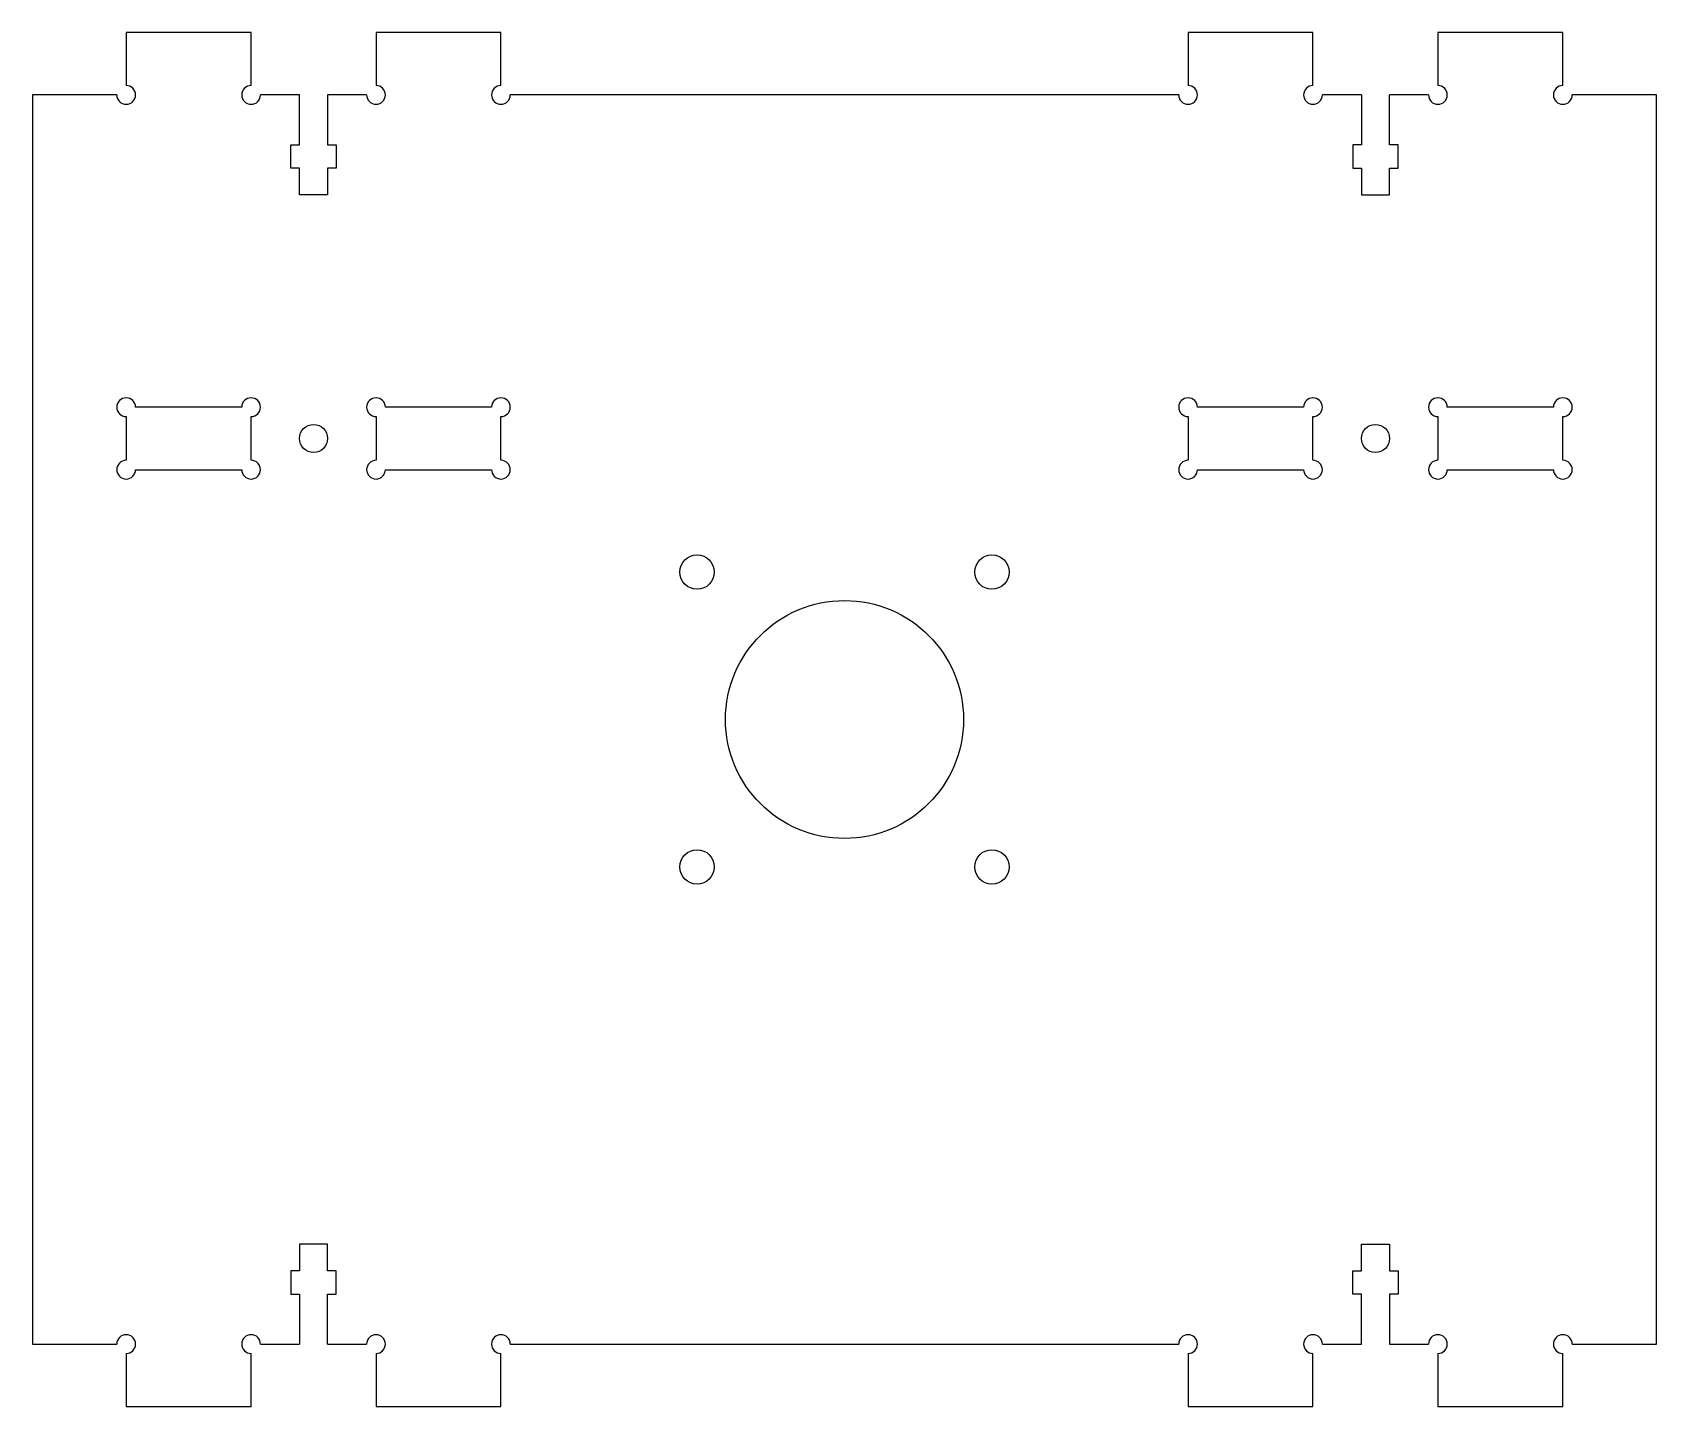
# Model space of a CAD drawing. Extents: x -130 to 130, y -110 to 110.
import ezdxf

# ---------------------------------------------------------------- set-up
doc = ezdxf.new("R2010")
doc.units = 0
doc.layers.get('0').update_dxf_attribs({"linetype": 'CONTINUOUS'})

msp = doc.modelspace()

# ---------------------------------------------------------------- linework, layer by layer
at = {"color": 7, "linetype": 'CONTINUOUS'}
for p, q in [((-95, 110), (-115, 110)), ((-115, 110), (-115, 101.5)), ((-95, 101.5), (-95, 110)), ((-55, 110), (-75, 110)), ((-75, 110), (-75, 101.5)), ((-55, 101.5), (-55, 110)), ((75, 110), (55, 110)), ((55, 110), (55, 101.5)), ((75, 101.5), (75, 110)), ((115, 110), (95, 110)), ((95, 110), (95, 101.5)), ((115, 101.5), (115, 110)), ((-116.5, 100), (-130, 100)), ((-130, 100), (-130, -100)), ((-87.25, 100), (-93.5, 100)), ((-87.25, 92), (-87.25, 100)), ((-82.75, 100), (-82.75, 92)), ((-76.5, 100), (-82.75, 100)), ((53.5, 100), (-53.5, 100)), ((82.75, 100), (76.5, 100)), ((82.75, 100), (82.75, 92)), ((93.5, 100), (87.25, 100)), ((87.25, 92), (87.25, 100)), ((130, 100), (116.5, 100)), ((130, -100), (130, 100)), ((-88.625, 88.3), (-88.625, 92)), ((-88.625, 92), (-87.25, 92)), ((-82.75, 92), (-81.375, 92)), ((-81.375, 92), (-81.375, 88.3)), ((81.375, 92), (81.375, 88.3)), ((82.75, 92), (81.375, 92)), ((88.625, 92), (87.25, 92)), ((88.625, 88.3), (88.625, 92)), ((-87.25, 88.3), (-88.625, 88.3)), ((-87.25, 84), (-87.25, 88.3)), ((-81.375, 88.3), (-82.75, 88.3)), ((-82.75, 88.3), (-82.75, 84)), ((81.375, 88.3), (82.75, 88.3)), ((82.75, 88.3), (82.75, 84)), ((87.25, 88.3), (88.625, 88.3)), ((87.25, 84), (87.25, 88.3)), ((-82.75, 84), (-87.25, 84)), ((82.75, 84), (87.25, 84)), ((-96.5, 50), (-113.5, 50)), ((-56.5, 50), (-73.5, 50)), ((73.5, 50), (56.5, 50)), ((113.5, 50), (96.5, 50)), ((-115, 48.5), (-115, 41.5)), ((-95, 41.5), (-95, 48.5)), ((-75, 48.5), (-75, 41.5)), ((-55, 41.5), (-55, 48.5)), ((55, 48.5), (55, 41.5)), ((75, 41.5), (75, 48.5)), ((95, 48.5), (95, 41.5)), ((115, 41.5), (115, 48.5)), ((-113.5, 40), (-96.5, 40)), ((-73.5, 40), (-56.5, 40)), ((56.5, 40), (73.5, 40)), ((96.5, 40), (113.5, 40)), ((-87.25, -84), (-87.25, -88.3)), ((-82.75, -84), (-87.25, -84)), ((-82.75, -88.3), (-82.75, -84)), ((82.75, -88.3), (82.75, -84)), ((82.75, -84), (87.25, -84)), ((87.25, -84), (87.25, -88.3)), ((-88.625, -88.3), (-88.625, -92)), ((-87.25, -88.3), (-88.625, -88.3)), ((-81.375, -88.3), (-82.75, -88.3)), ((-81.375, -92), (-81.375, -88.3)), ((81.375, -92), (81.375, -88.3)), ((81.375, -88.3), (82.75, -88.3)), ((87.25, -88.3), (88.625, -88.3)), ((88.625, -88.3), (88.625, -92)), ((-88.625, -92), (-87.25, -92)), ((-87.25, -92), (-87.25, -100)), ((-82.75, -92), (-81.375, -92)), ((-82.75, -100), (-82.75, -92)), ((82.75, -92), (81.375, -92)), ((82.75, -100), (82.75, -92)), ((88.625, -92), (87.25, -92)), ((87.25, -92), (87.25, -100)), ((-130, -100), (-116.5, -100)), ((-93.5, -100), (-87.25, -100)), ((-82.75, -100), (-76.5, -100)), ((-53.5, -100), (53.5, -100)), ((76.5, -100), (82.75, -100)), ((87.25, -100), (93.5, -100)), ((116.5, -100), (130, -100)), ((-115, -101.5), (-115, -110)), ((-95, -110), (-95, -101.5)), ((-75, -101.5), (-75, -110)), ((-55, -110), (-55, -101.5)), ((55, -101.5), (55, -110)), ((75, -110), (75, -101.5)), ((95, -101.5), (95, -110)), ((115, -110), (115, -101.5)), ((-115, -110), (-95, -110)), ((-75, -110), (-55, -110)), ((55, -110), (75, -110)), ((95, -110), (115, -110))]:
    msp.add_line(p, q, dxfattribs=at)
for centre, radius in [((-85, 45), 2.25), ((85, 45), 2.25), ((-23.6, 23.6), 2.75), ((23.6, 23.6), 2.75), ((0, 0), 19.05), ((-23.6, -23.6), 2.75), ((23.6, -23.6), 2.75)]:
    msp.add_circle(centre, radius, dxfattribs=at)
for centre, start, end in [((-115, 100), 180, 90), ((-95, 100), 90, 0), ((-75, 100), 180, 90), ((-55, 100), 90, 0), ((55, 100), 180, 90), ((75, 100), 90, 0), ((95, 100), 180, 90), ((115, 100), 90, 0), ((-115, 50), 0, 270), ((-95, 50), 270, 180), ((-75, 50), 0, 270), ((-55, 50), 270, 180), ((55, 50), 0, 270), ((75, 50), 270, 180), ((95, 50), 0, 270), ((115, 50), 270, 180), ((-115, 40), 90, 0), ((-95, 40), 180, 90), ((-75, 40), 90, 0), ((-55, 40), 180, 90), ((55, 40), 90, 0), ((75, 40), 180, 90), ((95, 40), 90, 0), ((115, 40), 180, 90), ((-115, -100), 270, 180), ((-95, -100), 0, 270), ((-75, -100), 270, 180), ((-55, -100), 0, 270), ((55, -100), 270, 180), ((75, -100), 0, 270), ((95, -100), 270, 180), ((115, -100), 0, 270)]:
    msp.add_arc(centre, 1.5, start, end, dxfattribs=at)

doc.saveas('drawing.dxf')
